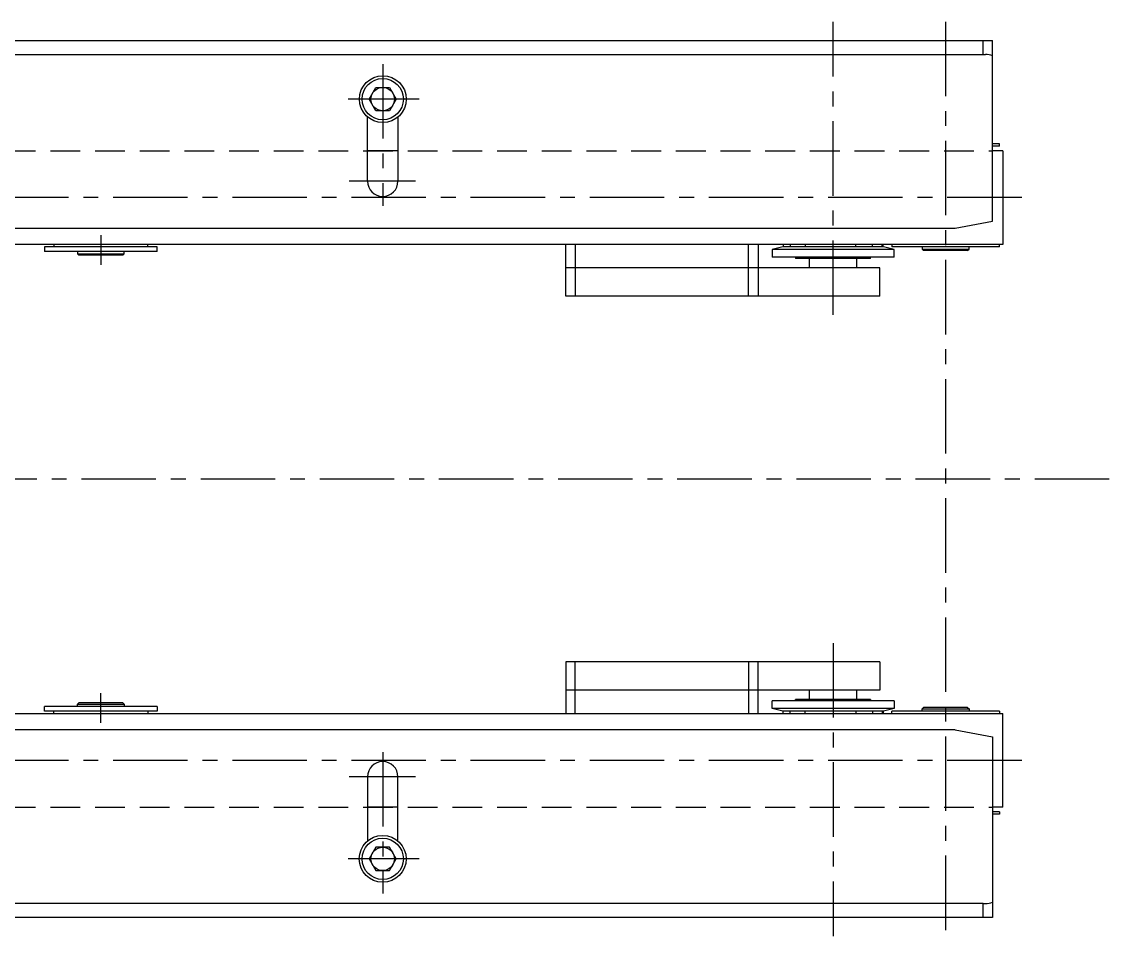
# Model space of a CAD drawing. Extents: x -5 to 1618, y -24 to 990.
# Drawn here: x 1153.8 to 1385.6, y 529.1 to 724.1 of the extents above; entities that cross this region are included whole.
import ezdxf

# ---------------------------------------------------------------- set-up
doc = ezdxf.new("R2010")
doc.units = 0
doc.header["$LTSCALE"] = 0.5
doc.linetypes.add('CENTER', pattern=[50.8, 31.75, -6.35, 6.35, -6.35])
doc.linetypes.add('DASHED', pattern=[19.05, 12.7, -6.35])
doc.layers.get('0').update_dxf_attribs({"linetype": 'CONTINUOUS'})
for name, color, linetype in [('MSM_CENTER', 1, 'CENTER'), ('MSM_CONTINUOUS', 7, 'CONTINUOUS'), ('MSM_DASHED', 4, 'DASHED')]:
    doc.layers.add(name, color=color, linetype=linetype)

msp = doc.modelspace()

# ---------------------------------------------------------------- linework, layer by layer
at = {"color": 7, "linetype": 'CONTINUOUS'}
for p, q in [((1158.64, 676.1), (1158.64, 675.1)), ((1182.64, 676.1), (1158.64, 676.1)), ((1182.64, 675.1), (1158.64, 675.1)), ((1160.64, 676.6), (1160.64, 676.1)), ((1165.64, 675.1), (1165.64, 674.6)), ((1165.64, 674.6), (1165.94, 674.3)), ((1165.64, 674.6), (1175.64, 674.6)), ((1175.34, 674.3), (1175.64, 674.6)), ((1175.64, 674.6), (1175.64, 675.1)), ((1180.64, 676.1), (1180.64, 676.6)), ((1182.64, 675.1), (1182.64, 676.1)), ((1175.34, 674.3), (1165.94, 674.3)), ((1158.64, 577.1), (1158.64, 578.1)), ((1182.64, 578.1), (1158.64, 578.1)), ((1165.64, 578.6), (1165.94, 578.9)), ((1165.64, 578.1), (1165.64, 578.6)), ((1165.64, 578.6), (1175.64, 578.6)), ((1175.34, 578.9), (1165.94, 578.9)), ((1175.34, 578.9), (1175.64, 578.6)), ((1175.64, 578.6), (1175.64, 578.1)), ((1182.64, 578.1), (1182.64, 577.1)), ((1182.64, 577.1), (1158.64, 577.1)), ((1160.64, 576.6), (1160.64, 577.1)), ((1180.64, 577.1), (1180.64, 576.6))]:
    msp.add_line(p, q, dxfattribs=at)
at = {"layer": 'MSM_CENTER'}
for p, q in [((1326.73, 661.6), (1326.73, 724.1)), ((1350.73, 724.1), (1350.73, 529.1)), ((1230.73, 715.09), (1230.73, 684.85)), ((1238.48, 707.6), (1223.33, 707.6)), ((1237.73, 690.1), (1223.59, 690.1)), ((1366.95, 686.6), (334.55, 686.6)), ((1170.64, 678.6), (1170.64, 672.3)), ((1385.6, 626.6), (327.98, 626.6)), ((1326.73, 591.6), (1326.73, 529.1)), ((1170.64, 574.6), (1170.64, 580.9)), ((1230.73, 568.35), (1230.73, 538.2)), ((1366.95, 566.6), (334.55, 566.6)), ((1237.72, 563.1), (1223.58, 563.1)), ((1238.48, 545.6), (1223.33, 545.6))]:
    msp.add_line(p, q, dxfattribs=at)
at = {"layer": 'MSM_CONTINUOUS'}
for p, q in [((340.73, 720.1), (1360.73, 720.1)), ((1358.73, 717.1), (1358.73, 720.1)), ((1360.73, 682.1), (1360.73, 720.1)), ((342.25, 717.1), (1359.23, 717.1)), ((1227.85, 707.6), (1229.29, 710.1)), ((1229.29, 710.1), (1232.18, 710.1)), ((1232.18, 710.1), (1233.62, 707.6)), ((1229.29, 705.1), (1227.85, 707.6)), ((1233.62, 707.6), (1232.18, 705.1)), ((1232.18, 705.1), (1229.29, 705.1)), ((1227.48, 690.1), (1227.48, 703.8)), ((1233.98, 703.8), (1233.98, 690.1)), ((1362.23, 698.1), (1360.73, 698.1)), ((1362.23, 697.6), (1362.23, 698.1)), ((1233.98, 696.6), (1227.48, 696.6)), ((1362.23, 697.6), (1360.73, 697.6)), ((1362.93, 696.6), (1360.73, 696.6)), ((1362.93, 696.6), (1362.93, 676.6)), ((1352.73, 680.1), (1360.73, 681.6)), ((1360.73, 681.6), (1360.73, 682.1)), ((348.75, 680.1), (1352.73, 680.1)), ((1362.93, 676.6), (338.53, 676.6)), ((1269.73, 665.6), (1269.73, 676.6)), ((1271.73, 676.6), (1271.73, 665.6)), ((1308.73, 665.6), (1308.73, 676.6)), ((1310.73, 676.6), (1310.73, 665.6)), ((1316.01, 676.1), (1313.73, 675.57)), ((1313.73, 675.57), (1313.73, 673.92)), ((1339.73, 675.57), (1313.73, 675.57)), ((1337.46, 676.1), (1316.01, 676.1)), ((1316.08, 676.6), (1316.08, 676.1)), ((1317.6, 676.6), (1317.6, 676.1)), ((1320.81, 676.6), (1320.81, 676.1)), ((1331.59, 676.1), (1331.59, 676.6)), ((1335.15, 676.1), (1335.15, 676.6)), ((1337.17, 676.1), (1337.17, 676.6)), ((1337.38, 676.1), (1337.38, 676.6)), ((1339.73, 675.57), (1337.46, 676.1)), ((1339.23, 676.6), (1339.23, 676.1)), ((1362.23, 676.1), (1339.23, 676.1)), ((1339.73, 673.92), (1339.73, 675.57)), ((1345.71, 676.1), (1345.71, 675.6)), ((1345.71, 675.6), (1346.01, 675.3)), ((1345.71, 675.6), (1355.71, 675.6)), ((1355.41, 675.3), (1346.01, 675.3)), ((1355.41, 675.3), (1355.71, 675.6)), ((1355.71, 675.6), (1355.71, 676.1)), ((1362.23, 676.1), (1362.23, 676.6)), ((1339.73, 673.92), (1313.73, 673.92)), ((1318.73, 673.92), (1318.73, 673.6)), ((1334.73, 673.6), (1318.73, 673.6)), ((1321.73, 671.6), (1321.73, 673.6)), ((1331.73, 673.6), (1331.73, 671.6)), ((1334.73, 673.6), (1334.73, 673.92)), ((1336.73, 671.6), (1269.73, 671.6)), ((1308.73, 671.6), (1271.73, 671.6)), ((1336.73, 665.6), (1336.73, 671.6)), ((1336.73, 665.6), (1269.73, 665.6)), ((1336.73, 587.6), (1269.73, 587.6)), ((1269.73, 587.6), (1269.73, 576.6)), ((1271.73, 576.6), (1271.73, 587.6)), ((1308.73, 587.6), (1308.73, 576.6)), ((1310.73, 576.6), (1310.73, 587.6)), ((1336.73, 587.6), (1336.73, 581.6)), ((1336.73, 581.6), (1269.73, 581.6)), ((1308.73, 581.6), (1271.73, 581.6)), ((1318.73, 579.28), (1318.73, 579.6)), ((1334.73, 579.6), (1318.73, 579.6)), ((1321.73, 579.6), (1321.73, 581.6)), ((1331.73, 581.6), (1331.73, 579.6)), ((1334.73, 579.6), (1334.73, 579.28)), ((1313.73, 577.63), (1313.73, 579.28)), ((1339.73, 579.28), (1313.73, 579.28)), ((1316.01, 577.1), (1313.73, 577.63)), ((1339.73, 577.63), (1313.73, 577.63)), ((1339.73, 577.63), (1337.46, 577.1)), ((1339.73, 579.28), (1339.73, 577.63)), ((1345.71, 577.6), (1346.01, 577.9)), ((1345.71, 577.1), (1345.71, 577.6)), ((1345.71, 577.6), (1355.71, 577.6)), ((1355.41, 577.9), (1346.01, 577.9)), ((1355.41, 577.9), (1355.71, 577.6)), ((1355.71, 577.6), (1355.71, 577.1)), ((338.55, 576.6), (1362.93, 576.6)), ((1337.46, 577.1), (1316.01, 577.1)), ((1316.08, 576.6), (1316.08, 577.1)), ((1317.6, 576.6), (1317.6, 577.1)), ((1320.81, 576.6), (1320.81, 577.1)), ((1331.59, 577.1), (1331.59, 576.6)), ((1335.15, 577.1), (1335.15, 576.6)), ((1337.17, 577.1), (1337.17, 576.6)), ((1337.38, 577.1), (1337.38, 576.6)), ((1339.23, 576.6), (1339.23, 577.1)), ((1362.23, 577.1), (1339.23, 577.1)), ((1362.23, 577.1), (1362.23, 576.6)), ((1362.93, 556.6), (1362.93, 576.6)), ((1352.73, 573.1), (348.75, 573.1)), ((1352.73, 573.1), (1360.73, 571.6)), ((1360.73, 571.6), (1360.73, 533.1)), ((1227.48, 563.1), (1227.48, 549.4)), ((1233.98, 549.4), (1233.98, 563.1)), ((1233.98, 556.6), (1227.48, 556.6)), ((1362.93, 556.6), (1360.73, 556.6)), ((1362.23, 555.6), (1360.73, 555.6)), ((1362.23, 555.1), (1360.73, 555.1)), ((1362.23, 555.6), (1362.23, 555.1)), ((1229.29, 548.1), (1227.85, 545.6)), ((1232.18, 548.1), (1229.29, 548.1)), ((1233.62, 545.6), (1232.18, 548.1)), ((1227.85, 545.6), (1229.29, 543.1)), ((1232.18, 543.1), (1233.62, 545.6)), ((1229.29, 543.1), (1232.18, 543.1)), ((1358.73, 536.1), (342.75, 536.1)), ((1358.73, 533.1), (1358.73, 536.1)), ((1358.73, 536.1), (1359.23, 536.1)), ((1360.73, 533.1), (340.75, 533.1))]:
    msp.add_line(p, q, dxfattribs=at)
for centre, radius in [((1230.75, 707.6), 5), ((1230.73, 707.6), 4.4), ((1230.73, 707.6), 2.5), ((1230.73, 545.6), 5), ((1230.73, 545.6), 4.4), ((1230.73, 545.6), 2.5)]:
    msp.add_circle(centre, radius, dxfattribs=at)
for centre, radius, start, end in [((1359.23, 712.6), 4.5, 70.5288, 90), ((1230.73, 690.1), 3.25, 180.008, 0.008), ((1230.73, 563.1), 3.25, 0.008, 180.008), ((1359.23, 540.6), 4.5, 270, 289.4712)]:
    msp.add_arc(centre, radius, start, end, dxfattribs=at)
at = {"layer": 'MSM_DASHED'}
for p, q in [((340.73, 696.6), (1360.73, 696.6)), ((340.73, 556.6), (1360.73, 556.6))]:
    msp.add_line(p, q, dxfattribs=at)

doc.saveas('drawing.dxf')
